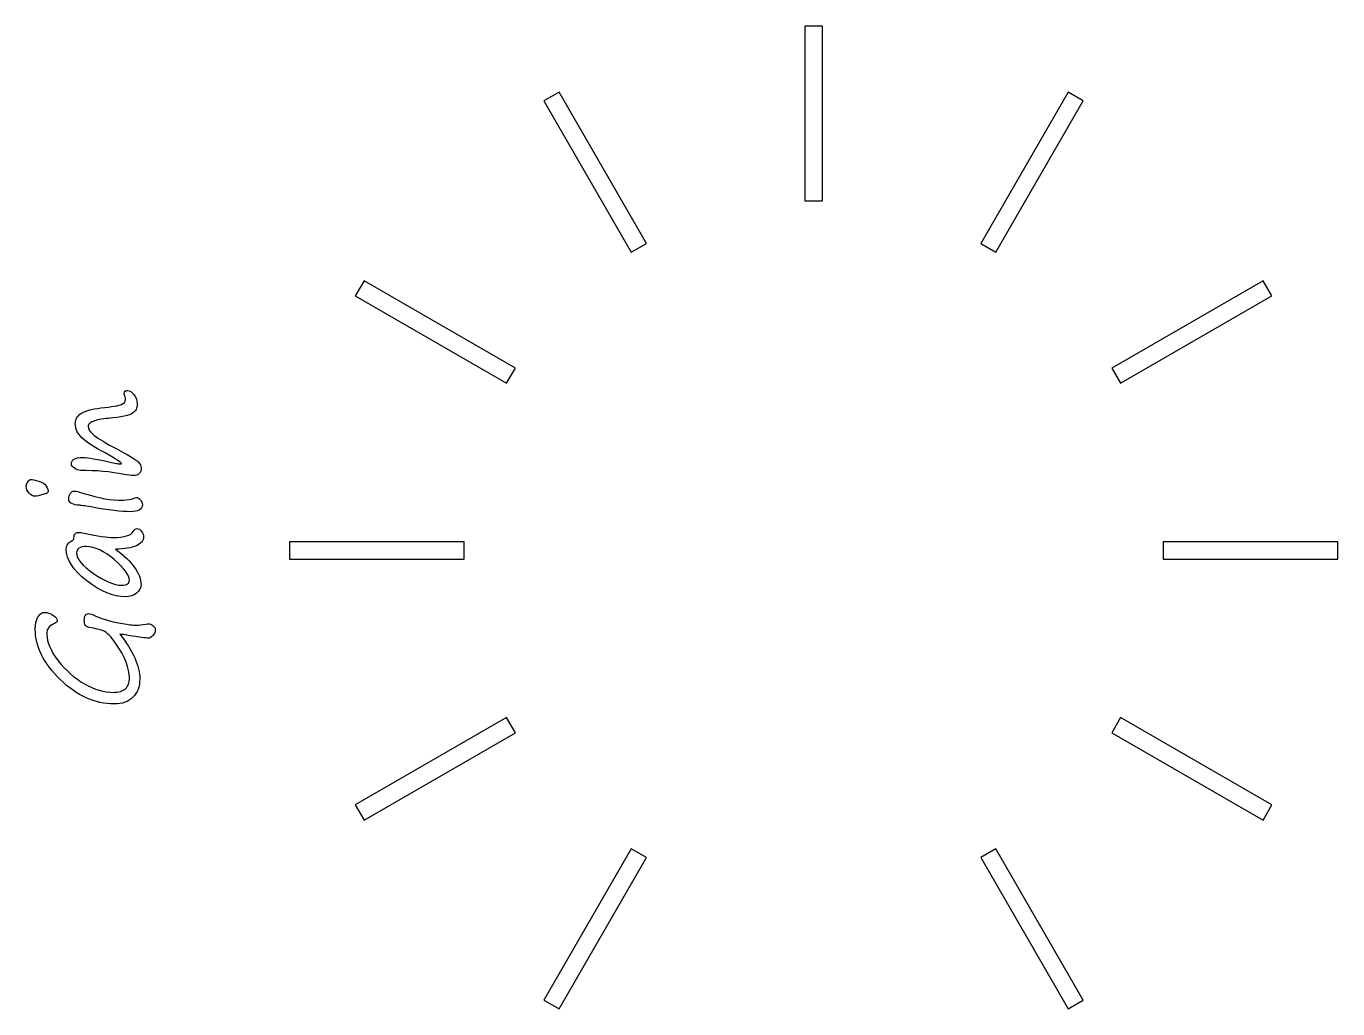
# Model space of a CAD drawing. Extents: x -1 to 128, y -71 to 138.
# Drawn here: x 97.23 to 121.25, y 10.5 to 28.49 of the extents above; entities that cross this region are included whole.
import ezdxf

# ---------------------------------------------------------------- set-up
doc = ezdxf.new("R2010")
doc.units = 0

msp = doc.modelspace()

# ---------------------------------------------------------------- linework, layer by layer
for p, q in [((111.812, 28.4908), (111.492, 28.4908)), ((111.492, 28.4908), (111.492, 25.291)), ((111.812, 25.291), (111.812, 28.4908)), ((106.99, 27.2846), (106.712858, 27.12458)), ((108.59, 24.5134), (106.99, 27.2846)), ((116.313, 27.2846), (114.71308, 24.51346)), ((116.59, 27.1246), (116.312858, 27.28462)), ((106.713, 27.1246), (108.313, 24.3534)), ((114.99, 24.3534), (116.58992, 27.12454)), ((111.492, 25.291), (111.812, 25.291)), ((108.313, 24.3534), (108.590142, 24.51342)), ((114.713, 24.5134), (114.99, 24.3534)), ((103.418, 23.8293), (103.25798, 23.552158)), ((106.189, 22.2294), (103.41786, 23.82932)), ((119.886, 23.8293), (117.11458, 22.22938)), ((120.046, 23.5522), (119.88598, 23.829342)), ((103.258, 23.5522), (106.02914, 21.95228)), ((117.274, 21.9523), (120.04542, 23.55222)), ((106.029, 21.9523), (106.18902, 22.229442)), ((117.114, 22.2294), (117.27402, 21.952258)), ((99.034865, 21.723394), (99.022673, 21.751822)), ((99.0228, 21.7518), (99.025763, 21.760662)), ((99.025763, 21.760662), (99.026892, 21.766927)), ((99.0268, 21.7669), (99.030497, 21.790522)), ((99.030497, 21.790522), (99.042322, 21.807512)), ((99.031973, 21.600499), (99.045633, 21.624855)), ((99.04336, 21.697909), (99.034865, 21.723394)), ((99.042322, 21.807512), (99.061146, 21.817474)), ((99.048524, 21.674287), (99.04336, 21.697909)), ((99.045633, 21.624855), (99.05043, 21.65365)), ((99.0505, 21.6536), (99.048524, 21.674287)), ((99.061146, 21.817474), (99.088099, 21.820804)), ((99.0881, 21.8208), (99.115419, 21.816002)), ((99.115419, 21.816002), (99.143847, 21.802343)), ((99.143847, 21.802343), (99.172645, 21.779088)), ((99.172645, 21.779088), (99.202552, 21.746598)), ((99.202552, 21.746598), (99.229138, 21.707463)), ((99.229138, 21.707463), (99.247962, 21.664635)), ((99.247962, 21.664635), (99.25942, 21.618117)), ((98.205975, 21.377777), (98.229597, 21.396235)), ((98.229597, 21.396235), (98.25765, 21.413591)), ((98.25765, 21.413591), (98.290506, 21.42948)), ((98.290506, 21.42948), (98.328902, 21.444241)), ((98.328902, 21.444241), (98.372099, 21.4579)), ((98.372099, 21.4579), (98.420833, 21.470092)), ((98.420833, 21.470092), (98.474738, 21.481155)), ((98.474738, 21.481155), (98.53344, 21.491118)), ((98.53344, 21.491118), (98.597679, 21.499979)), ((98.5978, 21.5), (98.670165, 21.508862)), ((98.670165, 21.508862), (98.73551, 21.517357)), ((98.73551, 21.517357), (98.793476, 21.525485)), ((98.793476, 21.525485), (98.844425, 21.533613)), ((98.844425, 21.533613), (98.887989, 21.541374)), ((98.887989, 21.541374), (98.92454, 21.549135)), ((98.92454, 21.549135), (98.953707, 21.556529)), ((98.953707, 21.556529), (98.975862, 21.563556)), ((98.975862, 21.563556), (99.008351, 21.579812)), ((99.008351, 21.579812), (99.031973, 21.600499)), ((99.153513, 21.387696), (99.119545, 21.374037)), ((99.178998, 21.401723), (99.153513, 21.387696)), ((99.198556, 21.417245), (99.178998, 21.401723)), ((99.215912, 21.434235), (99.198556, 21.417245)), ((99.230306, 21.452692), (99.215912, 21.434235)), ((99.242131, 21.472617), (99.230306, 21.452692)), ((99.25136, 21.494038), (99.242131, 21.472617)), ((99.257992, 21.516926), (99.25136, 21.494038)), ((99.261689, 21.541648), (99.257992, 21.516926)), ((99.25942, 21.618117), (99.263117, 21.567537)), ((99.2631, 21.5675), (99.261689, 21.541648)), ((98.130764, 21.176934), (98.128789, 21.212008)), ((98.1289, 21.212), (98.130311, 21.239686)), ((98.130311, 21.239686), (98.135109, 21.265904)), ((98.136663, 21.142599), (98.130764, 21.176934)), ((98.135109, 21.265904), (98.14287, 21.291022)), ((98.146258, 21.108633), (98.136663, 21.142599)), ((98.14287, 21.291022), (98.153933, 21.314644)), ((98.153933, 21.314644), (98.168326, 21.337166)), ((98.168326, 21.337166), (98.185683, 21.358219)), ((98.185683, 21.358219), (98.205975, 21.377777)), ((98.3652, 21.1611), (98.370365, 21.127502)), ((98.366679, 21.175078), (98.365268, 21.161051)), ((98.370743, 21.188003), (98.366679, 21.175078)), ((98.378137, 21.200929), (98.370743, 21.188003)), ((98.388099, 21.212754), (98.378137, 21.200929)), ((98.401025, 21.224213), (98.388099, 21.212754)), ((98.416519, 21.234909), (98.401025, 21.224213)), ((98.434976, 21.245238), (98.416519, 21.234909)), ((98.456764, 21.254834), (98.434976, 21.245238)), ((98.480753, 21.263695), (98.456764, 21.254834)), ((98.508072, 21.27219), (98.480753, 21.263695)), ((98.537979, 21.279951), (98.508072, 21.27219)), ((98.570835, 21.286979), (98.537979, 21.279951)), ((98.606649, 21.293639), (98.570835, 21.286979)), ((98.645046, 21.299538), (98.606649, 21.293639)), ((98.686397, 21.304702), (98.645046, 21.299538)), ((98.7307, 21.3095), (98.686397, 21.304702)), ((98.817542, 21.318298), (98.730781, 21.309436)), ((98.895444, 21.327894), (98.817542, 21.318298)), ((98.964484, 21.338223), (98.895444, 21.327894)), ((99.025032, 21.349653), (98.964484, 21.338223)), ((99.076721, 21.361478), (99.025032, 21.349653)), ((99.119545, 21.374037), (99.076721, 21.361478)), ((98.159918, 21.075774), (98.146258, 21.108633)), ((98.176907, 21.043652), (98.159918, 21.075774)), ((98.198328, 21.012271), (98.176907, 21.043652)), ((98.223446, 20.981628), (98.198328, 21.012271)), ((98.252244, 20.951723), (98.223446, 20.981628)), ((98.285842, 20.921449), (98.252244, 20.951723)), ((98.324975, 20.890066), (98.285842, 20.921449)), ((98.370365, 21.127502), (98.386226, 21.09243)), ((98.386226, 21.09243), (98.412811, 21.055879)), ((98.412811, 21.055879), (98.449731, 21.01785)), ((98.449731, 21.01785), (98.474087, 20.997163)), ((98.474087, 20.997163), (98.50547, 20.974275)), ((98.50547, 20.974275), (98.543127, 20.948423)), ((98.543127, 20.948423), (98.58706, 20.92037)), ((98.58706, 20.92037), (98.63801, 20.88936)), ((98.370018, 20.857577), (98.324975, 20.890066)), ((98.420597, 20.823981), (98.370018, 20.857577)), ((98.476348, 20.788907), (98.420597, 20.823981)), ((98.538005, 20.752356), (98.476348, 20.788907)), ((98.605566, 20.715066), (98.538005, 20.752356)), ((98.6783, 20.6763), (98.605566, 20.715066)), ((98.63801, 20.88936), (98.695236, 20.856131)), ((98.748141, 20.635673), (98.678364, 20.676285)), ((98.695236, 20.856131), (98.759109, 20.820317)), ((98.759109, 20.820317), (98.829625, 20.781921)), ((98.8297, 20.7819), (98.878064, 20.756415)), ((98.878064, 20.756415), (98.923477, 20.73206)), ((98.923477, 20.73206), (98.966304, 20.708438)), ((98.966304, 20.708438), (99.006546, 20.68665)), ((99.006546, 20.68665), (99.044206, 20.665596)), ((99.044206, 20.665596), (99.078908, 20.645643)), ((98.06174, 20.454324), (98.058043, 20.472781)), ((98.0581, 20.4729), (98.061063, 20.502807)), ((98.061063, 20.502807), (98.069925, 20.528292)), ((98.07317, 20.4355), (98.06174, 20.454324)), ((98.069925, 20.528292), (98.084685, 20.548979)), ((98.091628, 20.415942), (98.07317, 20.4355)), ((98.084685, 20.548979), (98.105372, 20.564839)), ((98.105372, 20.564839), (98.133425, 20.576665)), ((98.133425, 20.576665), (98.171082, 20.585526)), ((98.171082, 20.585526), (98.217601, 20.590324)), ((98.217601, 20.590324), (98.273351, 20.5923)), ((98.2733, 20.5921), (98.309111, 20.590689)), ((98.309111, 20.590689), (98.353047, 20.586625)), ((98.353047, 20.586625), (98.405103, 20.579598)), ((98.405103, 20.579598), (98.466021, 20.570002)), ((98.466021, 20.570002), (98.534691, 20.557443)), ((98.534691, 20.557443), (98.612223, 20.542316)), ((98.612223, 20.542316), (98.697878, 20.524226)), ((98.697878, 20.524226), (98.791654, 20.503539)), ((98.808691, 20.599862), (98.748141, 20.635673)), ((98.7917, 20.5035), (98.822713, 20.496473)), ((98.860008, 20.568849), (98.808691, 20.599862)), ((98.822713, 20.496473), (98.850766, 20.490574)), ((98.850766, 20.490574), (98.875489, 20.48541)), ((98.901729, 20.542264), (98.860008, 20.568849)), ((98.875489, 20.48541), (98.897643, 20.481346)), ((98.897643, 20.481346), (98.916834, 20.478015)), ((98.934588, 20.520843), (98.901729, 20.542264)), ((98.916834, 20.478015), (98.93309, 20.475758)), ((98.93309, 20.475758), (98.946016, 20.474346)), ((98.957843, 20.503853), (98.934588, 20.520843)), ((98.946016, 20.474346), (98.956346, 20.474064)), ((98.9563, 20.474), (98.965162, 20.474847)), ((98.971502, 20.491294), (98.957843, 20.503853)), ((98.965162, 20.474847), (98.971427, 20.476822)), ((98.971427, 20.476822), (98.975124, 20.479786)), ((98.9763, 20.4839), (98.971502, 20.491294)), ((98.975124, 20.479786), (98.976253, 20.484216)), ((99.078908, 20.645643), (99.111397, 20.627186)), ((99.111397, 20.627186), (99.140934, 20.609462)), ((99.140934, 20.609462), (99.16752, 20.593206)), ((99.16752, 20.593206), (99.191875, 20.578079)), ((99.191875, 20.578079), (99.213296, 20.564053)), ((99.213296, 20.564053), (99.23212, 20.551127)), ((99.23212, 20.551127), (99.248376, 20.539302)), ((99.248376, 20.539302), (99.262036, 20.528973)), ((99.262036, 20.528973), (99.272732, 20.519377)), ((99.272732, 20.519377), (99.28086, 20.511249)), ((99.28086, 20.511249), (99.304849, 20.482082)), ((99.304849, 20.482082), (99.322206, 20.455496)), ((99.322206, 20.455496), (99.332535, 20.431507)), ((99.332535, 20.431507), (99.335865, 20.410087)), ((97.274421, 20.166018), (97.288814, 20.179678)), ((97.288814, 20.179678), (97.302474, 20.187806)), ((97.302474, 20.187806), (97.316133, 20.190346)), ((97.316, 20.1904), (97.341118, 20.188424)), ((97.341118, 20.188424), (97.373238, 20.182893)), ((97.373238, 20.182893), (97.41311, 20.173297)), ((98.117846, 20.396017), (98.091628, 20.415942)), ((98.147011, 20.378293), (98.117846, 20.396017)), ((98.175064, 20.365734), (98.147011, 20.378293)), ((98.201282, 20.35834), (98.175064, 20.365734)), ((98.2264, 20.3558), (98.201282, 20.35834)), ((98.331319, 20.354695), (98.226465, 20.355824)), ((98.434324, 20.351365), (98.331319, 20.354695)), ((98.536223, 20.345466), (98.434324, 20.351365)), ((98.636643, 20.337705), (98.536223, 20.345466)), ((98.735587, 20.327376), (98.636643, 20.337705)), ((98.833425, 20.314817), (98.735587, 20.327376)), ((98.929417, 20.29969), (98.833425, 20.314817)), ((99.0243, 20.2827), (98.929417, 20.29969)), ((99.075926, 20.273436), (99.024237, 20.282664)), ((99.121338, 20.266775), (99.075926, 20.273436)), ((99.160841, 20.262711), (99.121338, 20.266775)), ((99.1937, 20.2613), (99.160841, 20.262711)), ((99.226954, 20.263474), (99.193725, 20.261217)), ((99.255749, 20.270502), (99.226954, 20.263474)), ((99.280472, 20.282327), (99.255749, 20.270502)), ((99.300396, 20.298583), (99.280472, 20.282327)), ((99.315919, 20.31927), (99.300396, 20.298583)), ((99.326982, 20.345121), (99.315919, 20.31927)), ((99.333642, 20.375395), (99.326982, 20.345121)), ((99.3359, 20.4101), (99.333642, 20.375395)), ((97.234319, 20.033939), (97.230989, 20.068277)), ((97.2311, 20.0682), (97.233076, 20.08629)), ((97.233076, 20.08629), (97.238607, 20.105481)), ((97.244281, 20.001452), (97.234319, 20.033939)), ((97.238607, 20.105481), (97.247469, 20.125406)), ((97.260904, 19.970069), (97.244281, 20.001452)), ((97.247469, 20.125406), (97.260028, 20.146827)), ((97.260028, 20.146827), (97.274421, 20.166018)), ((97.28416, 19.940535), (97.260904, 19.970069)), ((97.310745, 19.915417), (97.28416, 19.940535)), ((97.41311, 20.173297), (97.459998, 20.160372)), ((97.459998, 20.160372), (97.506887, 20.143382)), ((97.506887, 20.143382), (97.545283, 20.121961)), ((97.545283, 20.121961), (97.575557, 20.096477)), ((97.575557, 20.096477), (97.597344, 20.066203)), ((97.597344, 20.066203), (97.612838, 20.035926)), ((97.618307, 19.945646), (97.600216, 19.936417)), ((97.612838, 20.035926), (97.623902, 20.00934)), ((97.629003, 19.955975), (97.618307, 19.945646)), ((97.623902, 20.00934), (97.630534, 19.986452)), ((97.6327, 19.9678), (97.629003, 19.955975)), ((97.630534, 19.986452), (97.632792, 19.967628)), ((98.027903, 19.917928), (98.041195, 19.938982)), ((98.041195, 19.938982), (98.057056, 19.955972)), ((98.057056, 19.955972), (98.073679, 19.968164)), ((98.073679, 19.968164), (98.091036, 19.975191)), ((98.091036, 19.975191), (98.109126, 19.977731)), ((98.109, 19.9778), (98.12932, 19.976671)), ((98.12932, 19.976671), (98.152208, 19.973341)), ((98.152208, 19.973341), (98.178427, 19.967442)), ((98.178427, 19.967442), (98.207224, 19.959314)), ((98.2072, 19.9593), (98.286208, 19.935678)), ((97.33733, 19.897693), (97.310745, 19.915417)), ((97.363548, 19.886997), (97.33733, 19.897693)), ((97.3894, 19.8833), (97.363548, 19.886997)), ((97.421557, 19.885446), (97.389437, 19.883188)), ((97.456631, 19.891344), (97.421557, 19.885446)), ((97.494288, 19.901674), (97.456631, 19.891344)), ((97.5349, 19.9157), (97.494288, 19.901674)), ((97.555976, 19.923468), (97.534922, 19.915707)), ((97.5748, 19.929), (97.555976, 19.923468)), ((97.600216, 19.936417), (97.574732, 19.929023)), ((98.014109, 19.807731), (98.010779, 19.833583)), ((98.0108, 19.8334), (98.012776, 19.865153)), ((98.012776, 19.865153), (98.018674, 19.893206)), ((98.024805, 19.784843), (98.014109, 19.807731)), ((98.018674, 19.893206), (98.027903, 19.917928)), ((98.041795, 19.764918), (98.024805, 19.784843)), ((98.066151, 19.748295), (98.041795, 19.764918)), ((98.095319, 19.735003), (98.066151, 19.748295)), ((98.127438, 19.725774), (98.095319, 19.735003)), ((98.162143, 19.719876), (98.127438, 19.725774)), ((98.1998, 19.7179), (98.162143, 19.719876)), ((98.212038, 19.717403), (98.199846, 19.717685)), ((98.228294, 19.715992), (98.212038, 19.717403)), ((98.248585, 19.713452), (98.228294, 19.715992)), ((98.272941, 19.710488), (98.248585, 19.713452)), ((98.301739, 19.706057), (98.272941, 19.710488)), ((98.286208, 19.935678), (98.359676, 19.914257)), ((98.334598, 19.700893), (98.301739, 19.706057)), ((98.371518, 19.694627), (98.334598, 19.700893)), ((98.359676, 19.914257), (98.42724, 19.895433)), ((98.42724, 19.895433), (98.488897, 19.87881)), ((98.488897, 19.87881), (98.544644, 19.864417)), ((98.544644, 19.864417), (98.594487, 19.852592)), ((98.594487, 19.852592), (98.638791, 19.842996)), ((98.638791, 19.842996), (98.677187, 19.835997)), ((98.677187, 19.835997), (98.751397, 19.825668)), ((98.751397, 19.825668), (98.832251, 19.818274)), ((98.832251, 19.818274), (98.920121, 19.813843)), ((98.920121, 19.813843), (99.014264, 19.812432)), ((99.0143, 19.8124), (99.063034, 19.81494)), ((99.063034, 19.81494), (99.114723, 19.822334)), ((99.114723, 19.822334), (99.169364, 19.834893)), ((99.169364, 19.834893), (99.22696, 19.85225)), ((99.2269, 19.8522), (99.247587, 19.857732)), ((99.247587, 19.857732), (99.26421, 19.859707)), ((99.2642, 19.8596), (99.276392, 19.85706)), ((99.276392, 19.85706), (99.290052, 19.848932)), ((99.290052, 19.848932), (99.305179, 19.835639)), ((99.305179, 19.835639), (99.322168, 19.816815)), ((99.322168, 19.816815), (99.337662, 19.795028)), ((99.337662, 19.795028), (99.348726, 19.772506)), ((99.348726, 19.772506), (99.355358, 19.749618)), ((99.3576, 19.7256), (99.35427, 19.696065)), ((99.355358, 19.749618), (99.357616, 19.725629)), ((98.4125, 19.6876), (98.371518, 19.694627)), ((98.532094, 19.666841), (98.412474, 19.687527)), ((98.643222, 19.649117), (98.532094, 19.666841)), ((98.746227, 19.63399), (98.643222, 19.649117)), ((98.841113, 19.621798), (98.746227, 19.63399)), ((98.927134, 19.611836), (98.841113, 19.621798)), ((99.005036, 19.605175), (98.927134, 19.611836)), ((99.074815, 19.601111), (99.005036, 19.605175)), ((99.1361, 19.5997), (99.074815, 19.601111)), ((99.188145, 19.60155), (99.136087, 19.599574)), ((99.233188, 19.607448), (99.188145, 19.60155)), ((99.271215, 19.61741), (99.233188, 19.607448)), ((99.302228, 19.63107), (99.271215, 19.61741)), ((99.326584, 19.648793), (99.302228, 19.63107)), ((99.34394, 19.670581), (99.326584, 19.648793)), ((99.35427, 19.696065), (99.34394, 19.670581)), ((98.149609, 19.215416), (98.165865, 19.220213)), ((98.165865, 19.220213), (98.184322, 19.221624)), ((98.1843, 19.2217), (98.205721, 19.220853)), ((98.205721, 19.220853), (98.231205, 19.21789)), ((98.231205, 19.21789), (98.260003, 19.213459)), ((99.171603, 19.212867), (99.190794, 19.239086)), ((99.1908, 19.239), (99.206689, 19.262255)), ((99.206689, 19.262255), (99.224046, 19.279245)), ((99.224046, 19.279245), (99.243237, 19.289207)), ((99.243237, 19.289207), (99.264291, 19.292538)), ((99.2642, 19.2925), (99.283758, 19.28917)), ((99.283758, 19.28917), (99.302949, 19.279207)), ((99.302949, 19.279207), (99.322507, 19.262218)), ((99.322507, 19.262218), (99.342065, 19.238596)), ((99.342065, 19.238596), (99.359055, 19.21201)), ((97.970273, 18.964307), (97.978768, 18.986094)), ((97.978768, 18.986094), (97.990198, 19.006414)), ((97.990198, 19.006414), (98.005325, 19.025238)), ((98.005325, 19.025238), (98.023416, 19.042228)), ((98.023416, 19.042228), (98.045203, 19.057355)), ((98.045203, 19.057355), (98.069926, 19.071015)), ((98.0699, 19.071), (98.085394, 19.080229)), ((98.085394, 19.080229), (98.096457, 19.091659)), ((98.096457, 19.091659), (98.103118, 19.105685)), ((98.103118, 19.105685), (98.105375, 19.121941)), ((98.1053, 19.122), (98.106429, 19.145255)), ((98.106429, 19.145255), (98.110126, 19.165575)), ((98.110126, 19.165575), (98.116391, 19.182932)), ((98.116391, 19.182932), (98.125253, 19.196958)), ((98.125253, 19.196958), (98.136316, 19.207654)), ((98.136316, 19.207654), (98.149609, 19.215416)), ((98.260003, 19.213459), (98.29249, 19.206827)), ((98.2925, 19.2069), (98.382955, 19.188076)), ((98.382955, 19.188076), (98.466394, 19.172187)), ((98.466394, 19.172187), (98.542817, 19.15816)), ((98.542817, 19.15816), (98.612227, 19.147097)), ((98.612227, 19.147097), (98.67499, 19.138235)), ((98.67499, 19.138235), (98.73074, 19.132337)), ((98.73074, 19.132337), (98.779474, 19.128273)), ((98.779474, 19.128273), (98.821562, 19.127144)), ((98.8216, 19.1271), (98.894701, 19.129076)), ((98.894701, 19.129076), (98.960419, 19.13424)), ((98.960419, 19.13424), (99.018015, 19.143102)), ((99.018015, 19.143102), (99.068225, 19.155294)), ((99.068225, 19.155294), (99.110313, 19.170788)), ((99.110313, 19.170788), (99.145018, 19.189979)), ((99.145018, 19.189979), (99.171603, 19.212867)), ((99.247642, 18.976889), (99.212568, 18.962129)), ((99.279023, 18.993145), (99.247642, 18.976889)), ((99.305975, 19.010135), (99.279023, 18.993145)), ((99.32923, 19.028592), (99.305975, 19.010135)), ((99.348054, 19.047783), (99.32923, 19.028592)), ((99.362448, 19.068103), (99.348054, 19.047783)), ((99.359055, 19.21201), (99.371614, 19.186159)), ((99.372777, 19.089524), (99.362448, 19.068103)), ((99.371614, 19.186159), (99.378641, 19.160307)), ((99.379042, 19.111678), (99.372777, 19.089524)), ((99.378641, 19.160307), (99.381181, 19.135189)), ((99.3813, 19.1353), (99.379042, 19.111678)), ((102.052, 19.0508), (102.052, 18.7307)), ((105.252, 19.0508), (102.052, 19.0508)), ((105.252, 18.7307), (105.252, 19.0508)), ((121.252, 19.0508), (118.052, 19.0508)), ((118.052, 19.0508), (118.052, 18.7307)), ((121.252, 18.7307), (121.252, 19.0508)), ((97.9635, 18.9152), (97.965476, 18.940685)), ((97.969486, 18.842833), (97.963587, 18.915195)), ((97.965476, 18.940685), (97.970273, 18.964307)), ((97.987209, 18.770099), (97.969486, 18.842833)), ((98.016744, 18.697737), (97.987209, 18.770099)), ((98.155488, 18.872969), (98.152524, 18.846017)), ((98.1526, 18.8462), (98.157398, 18.804849)), ((98.163616, 18.896591), (98.155488, 18.872969)), ((98.157398, 18.804849), (98.172158, 18.761655)), ((98.177642, 18.916516), (98.163616, 18.896591)), ((98.172158, 18.761655), (98.196147, 18.716982)), ((98.1972, 18.932772), (98.177642, 18.916516)), ((98.222318, 18.945331), (98.1972, 18.932772)), ((98.253331, 18.954193), (98.222318, 18.945331)), ((98.289512, 18.959724), (98.253331, 18.954193)), ((98.3316, 18.9617), (98.289512, 18.959724)), ((98.390747, 18.958078), (98.331675, 18.961775)), ((98.451295, 18.94662), (98.390747, 18.958078)), ((98.512952, 18.928163), (98.451295, 18.94662)), ((98.576085, 18.901944), (98.512952, 18.928163)), ((98.640694, 18.867976), (98.576085, 18.901944)), ((98.706782, 18.826628), (98.640694, 18.867976)), ((98.774343, 18.777894), (98.706782, 18.826628)), ((98.843016, 18.721774), (98.774343, 18.777894)), ((98.926807, 18.91559), (98.866998, 18.914461)), ((98.867, 18.9145), (98.923487, 18.872042)), ((98.923487, 18.872042), (98.976282, 18.829585)), ((98.983296, 18.918554), (98.926807, 18.91559)), ((98.976282, 18.829585), (99.025756, 18.787127)), ((99.036458, 18.923351), (98.983296, 18.918554)), ((99.025756, 18.787127), (99.071165, 18.74467)), ((99.085562, 18.930012), (99.036458, 18.923351)), ((99.071165, 18.74467), (99.113256, 18.702582)), ((99.131344, 18.938873), (99.085562, 18.930012)), ((99.173802, 18.94957), (99.131344, 18.938873)), ((99.212568, 18.962129), (99.173802, 18.94957)), ((98.058095, 18.625006), (98.016744, 18.697737)), ((98.11089, 18.551905), (98.058095, 18.625006)), ((98.175869, 18.479174), (98.11089, 18.551905)), ((98.196147, 18.716982), (98.230112, 18.67046)), ((98.230112, 18.67046), (98.273679, 18.622466)), ((98.273679, 18.622466), (98.327214, 18.572625)), ((98.327214, 18.572625), (98.389977, 18.521306)), ((98.389977, 18.521306), (98.462708, 18.468141)), ((98.908365, 18.663441), (98.843016, 18.721774)), ((98.964851, 18.608431), (98.908365, 18.663441)), ((99.012476, 18.556375), (98.964851, 18.608431)), ((99.051982, 18.508008), (99.012476, 18.556375)), ((99.082256, 18.462598), (99.051982, 18.508008)), ((99.113256, 18.702582), (99.151282, 18.660492)), ((99.151282, 18.660492), (99.185987, 18.618404)), ((99.185987, 18.618404), (99.217, 18.576686)), ((99.217, 18.576686), (99.24432, 18.535334)), ((99.24432, 18.535334), (99.268308, 18.495092)), ((102.052, 18.7307), (105.252, 18.7307)), ((118.052, 18.7307), (121.252, 18.7307)), ((98.252292, 18.406072), (98.175869, 18.479174)), ((98.340901, 18.332971), (98.252292, 18.406072)), ((98.434678, 18.264298), (98.340901, 18.332971)), ((98.526606, 18.204859), (98.434678, 18.264298)), ((98.462708, 18.468141), (98.538762, 18.417561)), ((98.538762, 18.417561), (98.611126, 18.373995)), ((98.611126, 18.373995), (98.680536, 18.337077)), ((98.680536, 18.337077), (98.746621, 18.306803)), ((98.746621, 18.306803), (98.809014, 18.283181)), ((98.809014, 18.283181), (98.868456, 18.266191)), ((98.868456, 18.266191), (98.924573, 18.256229)), ((98.924573, 18.256229), (98.977368, 18.252899)), ((99.010998, 18.254311), (99.040533, 18.258742)), ((99.040533, 18.258742), (99.065256, 18.266136)), ((99.065256, 18.266136), (99.085576, 18.276099)), ((99.104043, 18.42051), (99.082256, 18.462598)), ((99.085576, 18.276099), (99.10107, 18.289391)), ((99.10107, 18.289391), (99.1125, 18.305252)), ((99.116969, 18.381744), (99.104043, 18.42051)), ((99.1125, 18.305252), (99.11916, 18.324443)), ((99.1214, 18.3463), (99.116969, 18.381744)), ((99.11916, 18.324443), (99.121418, 18.346231)), ((99.268308, 18.495092), (99.288233, 18.455587)), ((99.288233, 18.455587), (99.304856, 18.416821)), ((99.304856, 18.416821), (99.317415, 18.378794)), ((99.317415, 18.378794), (99.326644, 18.341874)), ((99.326644, 18.341874), (99.332175, 18.305693)), ((99.334, 18.2706), (99.328835, 18.225191)), ((99.332175, 18.305693), (99.334151, 18.270619)), ((98.617061, 18.154647), (98.526606, 18.204859)), ((98.706037, 18.113298), (98.617061, 18.154647)), ((98.793168, 18.081545), (98.706037, 18.113298)), ((98.878822, 18.058657), (98.793168, 18.081545)), ((98.963, 18.044631), (98.878822, 18.058657)), ((99.0457, 18.0402), (98.963, 18.044631)), ((98.9774, 18.2529), (99.010998, 18.254311)), ((99.106207, 18.044639), (99.045659, 18.040208)), ((99.160848, 18.057198), (99.106207, 18.044639)), ((99.209952, 18.078619), (99.160848, 18.057198)), ((99.253149, 18.108523), (99.209952, 18.078619)), ((99.28859, 18.144334), (99.253149, 18.108523)), ((99.313708, 18.1831), (99.28859, 18.144334)), ((99.328835, 18.225191), (99.313708, 18.1831)), ((97.399463, 17.513724), (97.409059, 17.573533)), ((97.409059, 17.573533), (97.424186, 17.626328)), ((97.424186, 17.626328), (97.445973, 17.67211)), ((97.445973, 17.67211), (97.458899, 17.692035)), ((97.458899, 17.692035), (97.472559, 17.709025)), ((97.472559, 17.709025), (97.486952, 17.723785)), ((97.486952, 17.723785), (97.502079, 17.73561)), ((97.502079, 17.73561), (97.518335, 17.744839)), ((97.518335, 17.744839), (97.535325, 17.7515)), ((97.535325, 17.7515), (97.553048, 17.755197)), ((97.553048, 17.755197), (97.571506, 17.756608)), ((97.5715, 17.7567), (97.605468, 17.75337)), ((97.605468, 17.75337), (97.641279, 17.743774)), ((97.641279, 17.743774), (97.678569, 17.727518)), ((97.678569, 17.727518), (97.717702, 17.704997)), ((97.7483, 17.551), (97.712119, 17.533276)), ((97.717702, 17.704997), (97.752777, 17.679512)), ((97.770047, 17.562154), (97.74826, 17.551091)), ((97.752777, 17.679512), (97.778261, 17.654028)), ((97.785541, 17.57508), (97.770047, 17.562154)), ((97.778261, 17.654028), (97.793022, 17.629305)), ((97.795137, 17.589106), (97.785541, 17.57508)), ((97.793022, 17.629305), (97.798186, 17.604583)), ((97.7981, 17.6046), (97.795137, 17.589106)), ((98.2943, 17.6072), (98.295429, 17.636734)), ((98.295821, 17.579482), (98.29441, 17.607168)), ((98.295429, 17.636734), (98.299126, 17.662219)), ((98.299885, 17.555126), (98.295821, 17.579482)), ((98.299126, 17.662219), (98.305024, 17.684007)), ((98.306912, 17.534073), (98.299885, 17.555126)), ((98.305024, 17.684007), (98.313519, 17.70173)), ((98.313519, 17.70173), (98.324582, 17.71539)), ((98.324582, 17.71539), (98.337875, 17.725352)), ((98.337875, 17.725352), (98.353369, 17.73125)), ((98.353369, 17.73125), (98.37146, 17.733226)), ((98.3715, 17.733), (98.392554, 17.730742)), ((98.392554, 17.730742), (98.42024, 17.723348)), ((98.42024, 17.723348), (98.454945, 17.711523)), ((98.454945, 17.711523), (98.496293, 17.694533)), ((98.4963, 17.6947), (98.566816, 17.665163)), ((98.566816, 17.665163), (98.63401, 17.640073)), ((98.63401, 17.640073), (98.698252, 17.618286)), ((98.698252, 17.618286), (98.7588, 17.600929)), ((98.7588, 17.600929), (98.820457, 17.585802)), ((98.820457, 17.585802), (98.886542, 17.571775)), ((98.886542, 17.571775), (98.957428, 17.558116)), ((98.957428, 17.558116), (99.033114, 17.54519)), ((99.033114, 17.54519), (99.070774, 17.539292)), ((99.070774, 17.539292), (99.105476, 17.534494)), ((99.37425, 17.532902), (99.428154, 17.542865)), ((99.4282, 17.5429), (99.449988, 17.545863)), ((99.449988, 17.545863), (99.468078, 17.54671)), ((99.468, 17.5466), (99.489788, 17.544624)), ((99.489788, 17.544624), (99.510841, 17.538359)), ((99.510841, 17.538359), (99.531895, 17.528397)), ((97.398304, 17.387587), (97.396329, 17.447029)), ((97.3965, 17.4469), (97.399463, 17.513724)), ((97.403469, 17.328146), (97.398304, 17.387587)), ((97.412697, 17.269074), (97.403469, 17.328146)), ((97.610979, 17.390421), (97.609004, 17.351286)), ((97.6091, 17.3513), (97.61243, 17.296659)), ((97.616878, 17.424387), (97.610979, 17.390421)), ((97.61243, 17.296659), (97.622393, 17.240539)), ((97.626106, 17.452815), (97.616878, 17.424387)), ((97.639399, 17.475703), (97.626106, 17.452815)), ((97.657489, 17.495628), (97.639399, 17.475703)), ((97.681845, 17.514819), (97.657489, 17.495628)), ((97.712119, 17.533276), (97.681845, 17.514819)), ((98.316875, 17.516349), (98.306912, 17.534073)), ((98.329434, 17.501589), (98.316875, 17.516349)), ((98.344956, 17.490526), (98.329434, 17.501589)), ((98.363046, 17.482398), (98.344956, 17.490526)), ((98.3841, 17.4776), (98.363046, 17.482398)), ((98.46275, 17.46544), (98.384112, 17.477632)), ((98.532527, 17.451046), (98.46275, 17.46544)), ((98.593444, 17.434423), (98.532527, 17.451046)), ((98.645873, 17.415599), (98.593444, 17.434423)), ((98.670229, 17.403407), (98.645873, 17.415599)), ((98.695713, 17.386784), (98.670229, 17.403407)), ((98.722299, 17.36573), (98.695713, 17.386784)), ((98.749618, 17.340246), (98.722299, 17.36573)), ((98.778046, 17.309972), (98.749618, 17.340246)), ((98.807211, 17.274897), (98.778046, 17.309972)), ((98.97367, 17.353557), (98.94266, 17.357254)), ((98.9427, 17.3572), (98.987373, 17.300344)), ((99.010221, 17.348393), (98.97367, 17.353557)), ((98.987373, 17.300344), (99.028721, 17.244593)), ((99.051942, 17.342494), (99.010221, 17.348393)), ((99.0992, 17.3351), (99.051942, 17.342494)), ((99.174526, 17.323301), (99.099212, 17.335126)), ((99.105476, 17.534494), (99.137229, 17.530063)), ((99.137229, 17.530063), (99.166397, 17.526733)), ((99.166397, 17.526733), (99.192982, 17.523769)), ((99.241354, 17.312971), (99.174526, 17.323301)), ((99.192982, 17.523769), (99.216237, 17.521794)), ((99.216237, 17.521794), (99.236924, 17.520665)), ((99.236924, 17.520665), (99.255014, 17.520383)), ((99.299316, 17.30411), (99.241354, 17.312971)), ((99.255, 17.5204), (99.287859, 17.521811)), ((99.287859, 17.521811), (99.327731, 17.525875)), ((99.34879, 17.297082), (99.299316, 17.30411)), ((99.327731, 17.525875), (99.37425, 17.532902)), ((99.389402, 17.291184), (99.34879, 17.297082)), ((99.507907, 17.29658), (99.483918, 17.286984)), ((99.530428, 17.312074), (99.507907, 17.29658)), ((99.551849, 17.333862), (99.530428, 17.312074)), ((99.531895, 17.528397), (99.552554, 17.51437)), ((99.570306, 17.358979), (99.551849, 17.333862)), ((99.552554, 17.51437), (99.570644, 17.49738)), ((99.583599, 17.384464), (99.570306, 17.358979)), ((99.570644, 17.49738), (99.58357, 17.478923)), ((99.58357, 17.478923), (99.591331, 17.458236)), ((99.59136, 17.409948), (99.583599, 17.384464)), ((99.591331, 17.458236), (99.593871, 17.435715)), ((99.5939, 17.4358), (99.59136, 17.409948)), ((97.425256, 17.210371), (97.412697, 17.269074)), ((97.441117, 17.151669), (97.425256, 17.210371)), ((97.46107, 17.093337), (97.441117, 17.151669)), ((97.484325, 17.035371), (97.46107, 17.093337)), ((97.622393, 17.240539), (97.638649, 17.182576)), ((97.638649, 17.182576), (97.661537, 17.123135)), ((97.661537, 17.123135), (97.691071, 17.062217)), ((97.691071, 17.062217), (97.727255, 16.999454)), ((98.837485, 17.235764), (98.807211, 17.274897)), ((98.868868, 17.191828), (98.837485, 17.235764)), ((98.928676, 17.101006), (98.868868, 17.191828)), ((98.979995, 17.013136), (98.928676, 17.101006)), ((99.028721, 17.244593), (99.067487, 17.189216)), ((99.067487, 17.189216), (99.103668, 17.134572)), ((99.103668, 17.134572), (99.136527, 17.08067)), ((99.136527, 17.08067), (99.166801, 17.027505)), ((99.421152, 17.287487), (99.389402, 17.291184)), ((99.444407, 17.284947), (99.421152, 17.287487)), ((99.4588, 17.2841), (99.444407, 17.284947)), ((99.483918, 17.286984), (99.4588, 17.284021)), ((97.510911, 16.977778), (97.484325, 17.035371)), ((97.541554, 16.920182), (97.510911, 16.977778)), ((97.57552, 16.862956), (97.541554, 16.920182)), ((97.613179, 16.80573), (97.57552, 16.862956)), ((97.727255, 16.999454), (97.769713, 16.934845)), ((97.769713, 16.934845), (97.818816, 16.868757)), ((97.818816, 16.868757), (97.872348, 16.803778)), ((99.023562, 16.928221), (98.979995, 17.013136)), ((99.058634, 16.845892), (99.023562, 16.928221)), ((99.085953, 16.76725), (99.058634, 16.845892)), ((99.166801, 17.027505), (99.19412, 16.97471)), ((99.19412, 16.97471), (99.218476, 16.923024)), ((99.218476, 16.923024), (99.239897, 16.871705)), ((99.239897, 16.871705), (99.258721, 16.821125)), ((99.258721, 16.821125), (99.274582, 16.771282)), ((97.654161, 16.748873), (97.613179, 16.80573)), ((97.698834, 16.692387), (97.654161, 16.748873)), ((97.747198, 16.63627), (97.698834, 16.692387)), ((97.799254, 16.58015), (97.747198, 16.63627)), ((97.854634, 16.524403), (97.799254, 16.58015)), ((97.872348, 16.803778), (97.927729, 16.742124)), ((97.927729, 16.742124), (97.984955, 16.684158)), ((97.984955, 16.684158), (98.044027, 16.629517)), ((98.044027, 16.629517), (98.105314, 16.578568)), ((98.105314, 16.578568), (98.168077, 16.530943)), ((99.105878, 16.693779), (99.085953, 16.76725)), ((99.117336, 16.624739), (99.105878, 16.693779)), ((99.1214, 16.5605), (99.117336, 16.624739)), ((99.274582, 16.771282), (99.287508, 16.722178)), ((99.287508, 16.722178), (99.29747, 16.673814)), ((99.29747, 16.673814), (99.304497, 16.626189)), ((99.304497, 16.626189), (99.308928, 16.5793)), ((99.308928, 16.5793), (99.310339, 16.532782)), ((97.91223, 16.470498), (97.854634, 16.524403)), ((97.970193, 16.419918), (97.91223, 16.470498)), ((98.028895, 16.37303), (97.970193, 16.419918)), ((98.087967, 16.329466), (98.028895, 16.37303)), ((98.168077, 16.530943), (98.233056, 16.487006)), ((98.233056, 16.487006), (98.299881, 16.446395)), ((98.299881, 16.446395), (98.367445, 16.410214)), ((98.367445, 16.410214), (98.434639, 16.378831)), ((98.434639, 16.378831), (98.501094, 16.352245)), ((98.501094, 16.352245), (98.567179, 16.330458)), ((99.005762, 16.329405), (99.027916, 16.343064)), ((99.027916, 16.343064), (99.047474, 16.358953)), ((99.047474, 16.358953), (99.064831, 16.376677)), ((99.064831, 16.376677), (99.079591, 16.39663)), ((99.079591, 16.39663), (99.092517, 16.418784)), ((99.092517, 16.418784), (99.102846, 16.44314)), ((99.102846, 16.44314), (99.110974, 16.469359)), ((99.110974, 16.469359), (99.116506, 16.497412)), ((99.116506, 16.497412), (99.120203, 16.528055)), ((99.120203, 16.528055), (99.121332, 16.560545)), ((99.279271, 16.345986), (99.261547, 16.305741)), ((99.29293, 16.388444), (99.279271, 16.345986)), ((99.302526, 16.433853), (99.29293, 16.388444)), ((99.308424, 16.482217), (99.302526, 16.433853)), ((99.3104, 16.5328), (99.308424, 16.482217)), ((98.147779, 16.289591), (98.087967, 16.329466)), ((98.208326, 16.253041), (98.147779, 16.289591)), ((98.268874, 16.220181), (98.208326, 16.253041)), ((98.330531, 16.190647), (98.268874, 16.220181)), ((98.392555, 16.164429), (98.330531, 16.190647)), ((98.454952, 16.141907), (98.392555, 16.164429)), ((98.518082, 16.122716), (98.454952, 16.141907)), ((98.581585, 16.106827), (98.518082, 16.122716)), ((98.567179, 16.330458), (98.632527, 16.313468)), ((98.645827, 16.094635), (98.581585, 16.106827)), ((98.632527, 16.313468), (98.697506, 16.301276)), ((98.710436, 16.08614), (98.645827, 16.094635)), ((98.697506, 16.301276), (98.761748, 16.294249)), ((98.761748, 16.294249), (98.825618, 16.291709)), ((98.8256, 16.2917), (98.861411, 16.292829)), ((98.861411, 16.292829), (98.89501, 16.295792)), ((98.89501, 16.295792), (98.926023, 16.301324)), ((98.926023, 16.301324), (98.954821, 16.308718)), ((98.993123, 16.096406), (98.945495, 16.08681)), ((98.954821, 16.308718), (98.981406, 16.317947)), ((98.981406, 16.317947), (99.005762, 16.329405)), ((99.037426, 16.109698), (98.993123, 16.096406)), ((99.079145, 16.127055), (99.037426, 16.109698)), ((99.117541, 16.148109), (99.079145, 16.127055)), ((99.153355, 16.172831), (99.117541, 16.148109)), ((99.185844, 16.201629), (99.153355, 16.172831)), ((99.215009, 16.233749), (99.185844, 16.201629)), ((99.240127, 16.268454), (99.215009, 16.233749)), ((99.261547, 16.305741), (99.240127, 16.268454)), ((98.775785, 16.080976), (98.710436, 16.08614)), ((98.8415, 16.079), (98.775785, 16.080976)), ((98.894916, 16.080912), (98.841381, 16.078936)), ((98.945495, 16.08681), (98.894916, 16.080912)), ((106.029, 15.8295), (103.25786, 14.22958)), ((106.189, 15.5523), (106.02898, 15.829442)), ((117.274, 15.8295), (117.11398, 15.552358)), ((120.046, 14.2296), (117.27458, 15.82952)), ((103.418, 13.9524), (106.18914, 15.55232)), ((117.114, 15.5523), (119.88542, 13.95238)), ((103.258, 14.2296), (103.41802, 13.952458)), ((119.886, 13.9524), (120.04602, 14.229542)), ((108.313, 13.4283), (106.71308, 10.65688)), ((106.99, 10.4969), (108.58992, 13.26832)), ((108.59, 13.2683), (108.312858, 13.42832)), ((114.99, 13.4283), (114.712858, 13.26828)), ((114.713, 13.2683), (116.31292, 10.49688)), ((116.59, 10.6569), (114.99008, 13.42832)), ((106.713, 10.6569), (106.990142, 10.49688)), ((116.313, 10.4969), (116.590142, 10.65692))]:
    msp.add_line(p, q)

doc.saveas('drawing.dxf')
